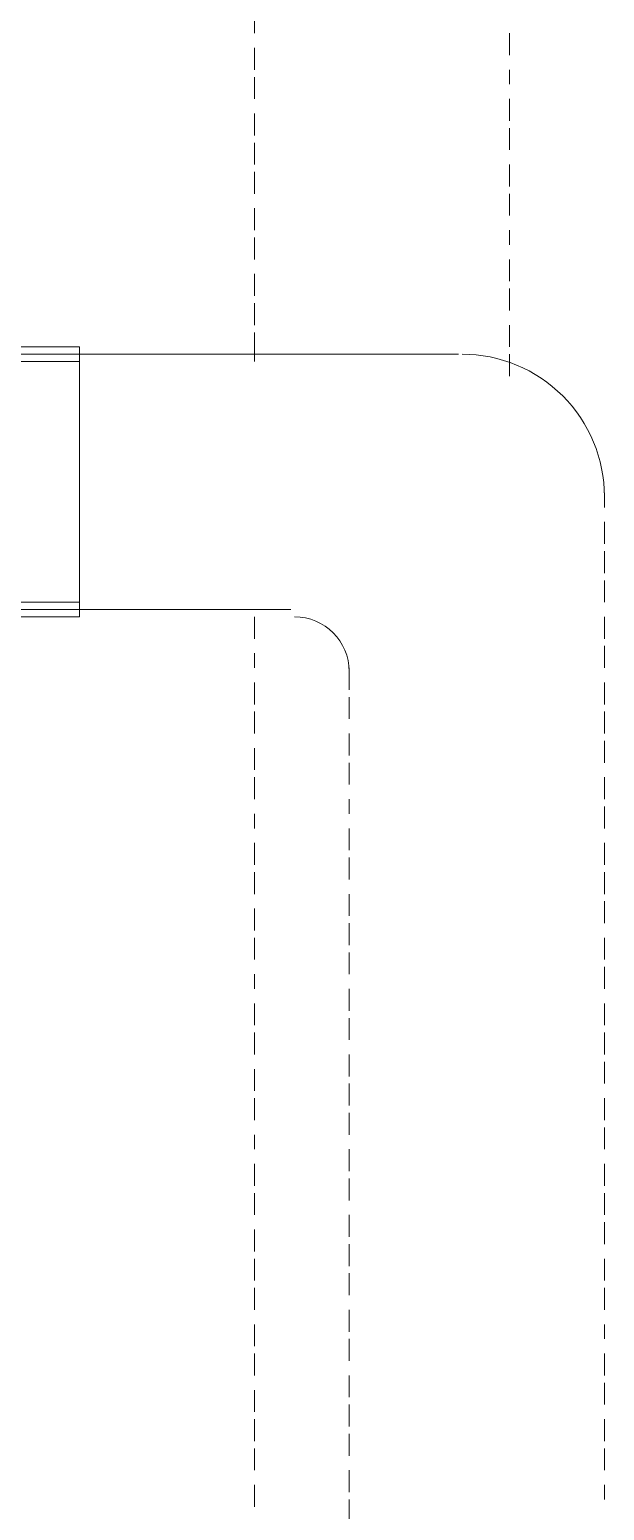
# Model space of a CAD drawing. Header units: millimetres. Extents: x 42 to 552, y 43 to 535.
# Drawn here: x 480.5627 to 480.6635, y 495.7464 to 496.0062 of the extents above; entities that cross this region are included whole.
import ezdxf

# ---------------------------------------------------------------- set-up
doc = ezdxf.new("R2010")
doc.units = ezdxf.units.MM
doc.header["$LTSCALE"] = 0.75
doc.header["$MEASUREMENT"] = 0
doc.layers.add('PDF_0', color=7, linetype='Continuous')

msp = doc.modelspace()

# ---------------------------------------------------------------- linework, layer by layer
at = {"layer": 'PDF_0', "lineweight": 18}
for points in [[(480.6021082517373, 496.0093587633636), (480.6021082517373, 496.005519687379)], [(480.6468974715581, 496.005519687379), (480.6468974715581, 496.0016806113944)], [(480.6021082517373, 496.0029603033892), (480.6021082517373, 495.9991212274045)], [(480.6468974715581, 495.9991212274045), (480.6468974715581, 495.9965618434147)], [(480.6021082517373, 495.9978415354097), (480.6021082517373, 495.9940024594249)], [(480.6468974715581, 495.9940024594249), (480.6468974715581, 495.9901633834405)], [(480.6021082517373, 495.9914430754353), (480.6021082517373, 495.9876039994507)], [(480.6468974715581, 495.9888836914455), (480.6468974715581, 495.9850446154609)], [(480.6021082517373, 495.9863243074557), (480.6021082517373, 495.9824852314711)], [(480.6021082517373, 495.9812055394763), (480.6021082517373, 495.9773664634916)], [(480.6468974715581, 495.9824852314711), (480.6468974715581, 495.9786461554864)], [(480.6468974715581, 495.9773664634916), (480.6468974715581, 495.973527387507)], [(480.6021082517373, 495.9748070795018), (480.6021082517373, 495.9709680035172)], [(480.6468974715581, 495.9709680035172), (480.6468974715581, 495.9684086195274)], [(480.6021082517373, 495.9696883115222), (480.6021082517373, 495.9658492355376)], [(480.6468974715581, 495.9658492355376), (480.6468974715581, 495.962010159553)], [(480.6021082517373, 495.9632898515478), (480.6021082517373, 495.9594507755631)], [(480.6468974715581, 495.9607304675582), (480.6468974715581, 495.9568913915735)], [(480.6021082517373, 495.9581710835683), (480.6021082517373, 495.9543320075837)], [(480.6468974715581, 495.9543320075837), (480.6468974715581, 495.9504929315991)], [(480.6021082517373, 495.9530523155889), (480.6021082517373, 495.9479335476093)], [(480.5547596479269, 495.9492132396045), (480.5713956438603, 495.9492132396045), (480.6379396275943, 495.9492132396045)], [(480.6468974715581, 495.9492132396041), (480.6468974715581, 495.9453741636195)], [(480.5713956438603, 495.9479335476093), (480.5522002639373, 495.9479335476093)], [(480.6635334674916, 495.9248990917018), (480.6635334674916, 495.922339707712)], [(480.6635334674916, 495.9197803237222), (480.6635334674916, 495.9159412477376)], [(480.6635334674916, 495.9146615557428), (480.6635334674916, 495.9108224797582)], [(480.6635334674916, 495.9095427877631), (480.6635334674916, 495.9057037117785)], [(480.5713956438603, 495.9057037117781), (480.5522002639373, 495.9057037117781)], [(480.5547596479269, 495.9044240197837), (480.5713956438603, 495.9044240197837), (480.6085067117119, 495.9044240197837)], [(480.6021082517373, 495.9031443277887), (480.6021082517373, 495.8993052518041)], [(480.6635334674916, 495.9031443277887), (480.6635334674916, 495.8993052518043)], [(480.6635334674916, 495.8980255598093), (480.6635334674916, 495.8941864838247)], [(480.6021082517373, 495.8967458678143), (480.6021082517373, 495.8941864838245)], [(480.6187442476707, 495.8941864838247), (480.6187442476707, 495.8903474078401)], [(480.6021082517373, 495.8916270998346), (480.6021082517373, 495.88778802385)], [(480.6635334674916, 495.8916270998349), (480.6635334674916, 495.8877880238502)], [(480.6187442476707, 495.889067715845), (480.6187442476707, 495.8852286398604)], [(480.6021082517373, 495.8865083318552), (480.6021082517373, 495.8826692558706)], [(480.6635334674916, 495.8865083318555), (480.6635334674916, 495.8826692558708)], [(480.6187442476707, 495.8826692558708), (480.6187442476707, 495.878830179886)], [(480.6021082517373, 495.8801098718808), (480.6021082517373, 495.8762707958962)], [(480.6635334674916, 495.8813895638758), (480.6635334674916, 495.8775504878912)], [(480.6187442476707, 495.8775504878912), (480.6187442476707, 495.8737114119066)], [(480.6021082517373, 495.8749911039014), (480.6021082517373, 495.8711520279165)], [(480.6635334674916, 495.8749911039014), (480.6635334674916, 495.8711520279168)], [(480.6187442476707, 495.8711520279168), (480.6187442476707, 495.8685926439269)], [(480.6021082517373, 495.8685926439269), (480.6021082517373, 495.8660332599371)], [(480.6635334674916, 495.869872335922), (480.6635334674916, 495.8660332599374)], [(480.6187442476707, 495.8660332599374), (480.6187442476707, 495.8621941839527)], [(480.6021082517373, 495.8634738759473), (480.6021082517373, 495.8596347999627)], [(480.6635334674916, 495.8634738759475), (480.6635334674916, 495.8596347999629)], [(480.6187442476707, 495.8609144919577), (480.6187442476707, 495.8570754159731)], [(480.6021082517373, 495.8583551079679), (480.6021082517373, 495.8545160319831)], [(480.6635334674916, 495.8583551079679), (480.6635334674916, 495.8545160319833)], [(480.6187442476707, 495.8545160319833), (480.6187442476707, 495.8506769559987)], [(480.6635334674916, 495.8532363399885), (480.6635334674916, 495.8493972640039)], [(480.6021082517373, 495.8519566479935), (480.6021082517373, 495.8481175720088)], [(480.6187442476707, 495.8493972640039), (480.6187442476707, 495.8455581880193)], [(480.6021082517373, 495.8468378800138), (480.6021082517373, 495.8429988040292)], [(480.6635334674916, 495.846837880014), (480.6635334674916, 495.8429988040294)], [(480.6187442476707, 495.8442784960242), (480.6187442476707, 495.8404394200396)], [(480.6021082517373, 495.8404394200396), (480.6021082517373, 495.8378800360498)], [(480.6635334674916, 495.8417191120344), (480.6635334674916, 495.83788003605)], [(480.6187442476707, 495.83788003605), (480.6187442476707, 495.8340409600652)], [(480.6021082517373, 495.83532065206), (480.6021082517373, 495.8314815760754)], [(480.6635334674916, 495.83532065206), (480.6635334674916, 495.8314815760756)], [(480.6187442476707, 495.8327612680704), (480.6187442476707, 495.8289221920858)], [(480.6021082517373, 495.8302018840803), (480.6021082517373, 495.8263628080957)], [(480.6635334674916, 495.8302018840806), (480.6635334674916, 495.826362808096)], [(480.6187442476707, 495.826362808096), (480.6187442476707, 495.8225237321113)], [(480.6635334674916, 495.8250831161012), (480.6635334674916, 495.8212440401165)], [(480.6021082517373, 495.8238034241061), (480.6021082517373, 495.8199643481215)], [(480.6187442476707, 495.8212440401165), (480.6187442476707, 495.8174049641317)], [(480.6021082517373, 495.8186846561265), (480.6021082517373, 495.8148455801419)], [(480.6635334674916, 495.8186846561267), (480.6635334674916, 495.8148455801421)], [(480.6187442476707, 495.8161252721369), (480.6187442476707, 495.8122861961523)], [(480.6021082517373, 495.8122861961521), (480.6021082517373, 495.8097268121622)], [(480.6635334674916, 495.8135658881471), (480.6635334674916, 495.8097268121625)], [(480.6187442476707, 495.8097268121625), (480.6187442476707, 495.8058877361779)], [(480.6021082517373, 495.8071674281726), (480.6021082517373, 495.803328352188)], [(480.6635334674916, 495.8071674281726), (480.6635334674916, 495.803328352188)], [(480.6187442476707, 495.8046080441831), (480.6187442476707, 495.8007689681984)], [(480.6021082517373, 495.802048660193), (480.6021082517373, 495.7982095842084)], [(480.6635334674916, 495.8020486601932), (480.6635334674916, 495.7982095842086)], [(480.6187442476707, 495.7982095842086), (480.6187442476707, 495.794370508224)], [(480.6635334674916, 495.7969298922136), (480.6635334674916, 495.793090816229)], [(480.6021082517373, 495.7956502002186), (480.6021082517373, 495.791811124234)], [(480.6021082517373, 495.7905314322392), (480.6021082517373, 495.7866923562545)], [(480.6187442476707, 495.793090816229), (480.6187442476707, 495.7892517402444)], [(480.6635334674916, 495.7905314322392), (480.6635334674916, 495.7866923562545)], [(480.6187442476707, 495.7879720482496), (480.6187442476707, 495.784132972265)], [(480.6021082517373, 495.7854126642595), (480.6021082517373, 495.7815735882749)], [(480.6635334674916, 495.7854126642598), (480.6635334674916, 495.7815735882751)], [(480.6187442476707, 495.7815735882751), (480.6187442476707, 495.7777345122905)], [(480.6021082517373, 495.7790142042853), (480.6021082517373, 495.7751751283005)], [(480.6635334674916, 495.7790142042853), (480.6635334674916, 495.7764548202955)], [(480.6187442476707, 495.7764548202955), (480.6187442476707, 495.7726157443109)], [(480.6021082517373, 495.7738954363057), (480.6021082517373, 495.7700563603211)], [(480.6635334674916, 495.7738954363057), (480.6635334674916, 495.7700563603213)], [(480.6187442476707, 495.7700563603213), (480.6187442476707, 495.7662172843364)], [(480.6021082517373, 495.7674969763312), (480.6021082517373, 495.7636579003466)], [(480.6635334674916, 495.7687766683263), (480.6635334674916, 495.7649375923417)], [(480.6187442476707, 495.7649375923417), (480.6187442476707, 495.761098516357)], [(480.6021082517373, 495.7623782083518), (480.6021082517373, 495.7585391323672)], [(480.6635334674916, 495.7623782083518), (480.6635334674916, 495.7585391323672)], [(480.6187442476707, 495.7598188243622), (480.6187442476707, 495.7559797483774)], [(480.6021082517373, 495.7572594403722), (480.6021082517373, 495.7534203643876)], [(480.6635334674916, 495.7572594403724), (480.6635334674916, 495.7534203643878)], [(480.6187442476707, 495.7534203643878), (480.6187442476707, 495.749581288403)], [(480.6021082517373, 495.7508609803978), (480.6021082517373, 495.7470219044131)], [(480.6635334674916, 495.750860980398), (480.6635334674916, 495.7483015964082)], [(480.6187442476707, 495.7483015964082), (480.6187442476707, 495.7444625204236)]]:
    msp.add_lwpolyline(points, dxfattribs=at)
msp.add_lwpolyline([(480.5598784159065, 495.9031443277885), (480.5713956438603, 495.9031443277885), (480.5713956438603, 495.9504929315991), (480.5598784159065, 495.9504929315991)], close=True, dxfattribs=at)
for centre, radius, start, end in [((480.6385802065629, 495.9242599786757), 0.02495326093959966, 359.9983170069069, 90.00168299296278), ((480.6091463354937, 495.8935464156112), 0.009597912180148261, 0.001326542335073139, 89.99867345935851)]:
    msp.add_arc(centre, radius, start, end, dxfattribs=at)

doc.saveas('drawing.dxf')
